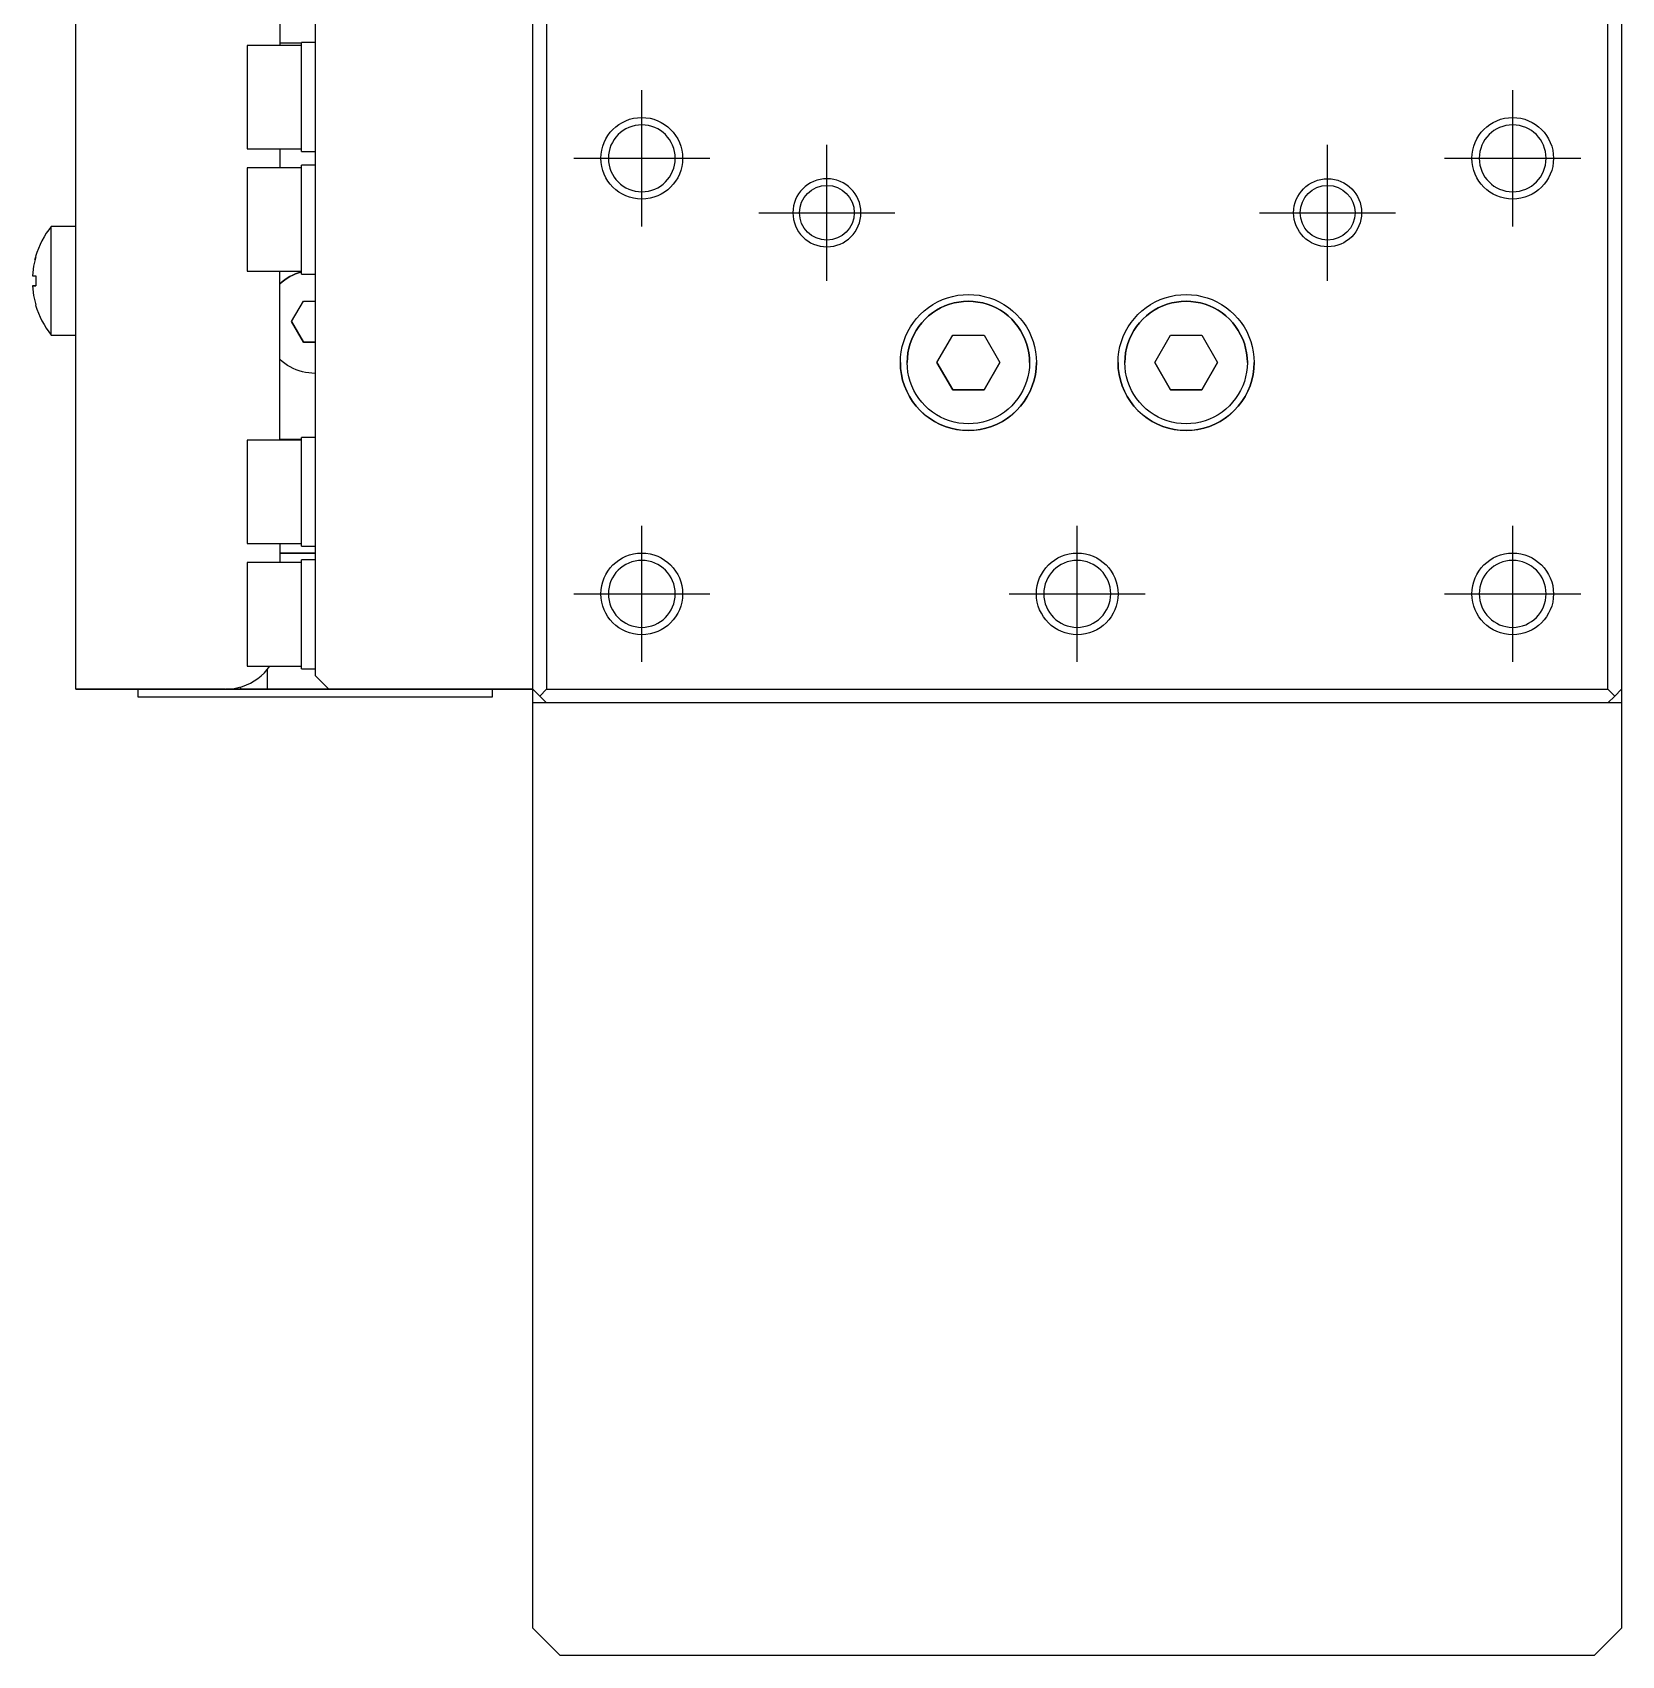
# Model space of a CAD drawing. Extents: x 0 to 701, y -8 to 617.
# Drawn here: x 275.5 to 333.9, y 10 to 69.6 of the extents above; entities that cross this region are included whole.
import ezdxf

# ---------------------------------------------------------------- set-up
doc = ezdxf.new("R2010")
doc.units = 0
doc.header["$LTSCALE"] = 0.5
doc.linetypes.add('CENTER', pattern=[50.8, 31.75, -6.35, 6.35, -6.35])
for name, color, linetype in [('MSM_CENTER', 1, 'CENTER'), ('MSM_CONTINUOUS', 7, 'CONTINUOUS'), ('MSM_NARROW', 5, 'CONTINUOUS')]:
    doc.layers.add(name, color=color, linetype=linetype)

msp = doc.modelspace()

# ---------------------------------------------------------------- linework, layer by layer
at = {"layer": 'MSM_CENTER'}
for p, q in [((297.893841, 62.5), (297.893841, 67.5)), ((329.893841, 62.5), (329.893841, 67.5)), ((295.393841, 65), (300.393841, 65)), ((304.693841, 60.5), (304.693841, 65.5)), ((323.093841, 60.500041), (323.093841, 65.500041)), ((327.393841, 65), (332.393841, 65)), ((302.193841, 63), (307.193841, 63)), ((320.593841, 63.000041), (325.593841, 63.000041)), ((297.893841, 46.5), (297.893841, 51.5)), ((313.893841, 46.5), (313.893841, 51.5)), ((329.893841, 46.5), (329.893841, 51.5)), ((295.393841, 49), (300.393841, 49)), ((311.393841, 49), (316.393841, 49)), ((327.393841, 49), (332.393841, 49))]:
    msp.add_line(p, q, dxfattribs=at)
at = {"layer": 'MSM_CONTINUOUS'}
for p, q in [((293.893841, 11), (293.893841, 106.997674)), ((277.093841, 45.498591), (277.093841, 104.499931)), ((294.393841, 84.497538), (294.393841, 45.497538)), ((333.393841, 45.497538), (333.393841, 84.497538)), ((333.893841, 84.500205), (333.893841, 11)), ((285.893841, 83.997743), (285.893841, 45.997606)), ((284.593841, 75.348016), (284.593841, 69.148016)), ((284.593841, 69.244583), (285.393841, 69.244583)), ((285.393841, 65.248016), (285.393841, 69.248016)), ((285.893841, 69.248016), (285.393841, 69.248016)), ((283.393841, 69.148016), (283.393841, 65.348016)), ((285.393841, 69.148016), (283.393841, 69.148016)), ((283.393841, 65.348016), (285.393841, 65.348016)), ((284.593841, 65.348016), (284.593841, 64.648017)), ((285.393841, 65.248016), (285.893841, 65.248016)), ((283.393841, 64.648017), (283.393841, 60.848017)), ((285.393841, 64.648017), (283.393841, 64.648017)), ((285.393841, 60.748017), (285.393841, 64.748017)), ((285.893841, 64.748017), (285.393841, 64.748017)), ((276.195842, 58.499384), (276.195842, 62.499384)), ((277.093841, 62.499384), (276.195842, 62.499384)), ((275.544286, 61.035925), (275.503982, 60.67936)), ((275.62432, 61.385721), (275.544286, 61.035925)), ((275.595894, 61.28064), (275.62432, 61.38577)), ((275.619697, 61.388), (275.62432, 61.385721)), ((283.393841, 60.848017), (285.393841, 60.848017)), ((284.593841, 54.648017), (284.593841, 60.848017)), ((285.393839, 60.832688), (285.283198, 60.798856)), ((285.283198, 60.798583), (285.393839, 60.832414)), ((275.503982, 60.67936), (275.62432, 60.679263)), ((275.503982, 60.319409), (275.62432, 60.319506)), ((275.503982, 60.319409), (275.624312, 60.319409)), ((275.503982, 60.31936), (275.544286, 59.962795)), ((275.62432, 60.319263), (275.503982, 60.31936)), ((275.503982, 60.31936), (275.624315, 60.31936)), ((275.62432, 60.679263), (275.62432, 60.319263)), ((284.680589, 60.461855), (284.593841, 60.385298)), ((284.593841, 60.385025), (284.680589, 60.461581)), ((284.771836, 60.532989), (284.680589, 60.461855)), ((284.680589, 60.461581), (284.771836, 60.532715)), ((284.867243, 60.598438), (284.771836, 60.532989)), ((284.771836, 60.532715), (284.867243, 60.598164)), ((284.966457, 60.657958), (284.867243, 60.598438)), ((284.867243, 60.598164), (284.966457, 60.657684)), ((285.06911, 60.711329), (284.966457, 60.657958)), ((284.966457, 60.657684), (285.06911, 60.711055)), ((285.174821, 60.758353), (285.06911, 60.711329)), ((285.06911, 60.711055), (285.174821, 60.75808)), ((285.283198, 60.798856), (285.174821, 60.758353)), ((285.174821, 60.75808), (285.283198, 60.798583)), ((285.393841, 60.748017), (285.893841, 60.748017)), ((275.544286, 59.962795), (275.62432, 59.612998)), ((285.027816, 58.999384), (285.460829, 59.749384)), ((285.460829, 59.749384), (285.893841, 59.749384)), ((308.424414, 59.520107), (308.587636, 59.629164)), ((308.587636, 59.629164), (308.758912, 59.725078)), ((308.758912, 59.725078), (308.937185, 59.807258)), ((308.937185, 59.807258), (309.121356, 59.875198)), ((309.198579, 59.637806), (309.032835, 59.576663)), ((309.032835, 59.576321), (309.198579, 59.637464)), ((309.121356, 59.875198), (309.31029, 59.928478)), ((309.368609, 59.685758), (309.198579, 59.637806)), ((309.198579, 59.637464), (309.368609, 59.685416)), ((309.31029, 59.928478), (309.502822, 59.966769)), ((309.541877, 59.720222), (309.368609, 59.685758)), ((309.368609, 59.685416), (309.541877, 59.71988)), ((309.502822, 59.966769), (309.697765, 59.989837)), ((309.717315, 59.740985), (309.541877, 59.720222)), ((309.541877, 59.71988), (309.717315, 59.740643)), ((309.697765, 59.989837), (309.893916, 59.997538)), ((309.893841, 59.747921), (309.717315, 59.740985)), ((309.717315, 59.740643), (309.893841, 59.747579)), ((310.070381, 59.740984), (309.893841, 59.747921)), ((309.893841, 59.747579), (310.070381, 59.740642)), ((309.893916, 59.997538), (310.090067, 59.989825)), ((310.245832, 59.720217), (310.070381, 59.740984)), ((310.070381, 59.740642), (310.245832, 59.719875)), ((310.090067, 59.989825), (310.285009, 59.966746)), ((310.419113, 59.685748), (310.245832, 59.720217)), ((310.245832, 59.719875), (310.419113, 59.685406)), ((310.285009, 59.966746), (310.477539, 59.928442)), ((310.589155, 59.63779), (310.419113, 59.685748)), ((310.419113, 59.685406), (310.589155, 59.637448)), ((310.477539, 59.928442), (310.666469, 59.875151)), ((310.75491, 59.576637), (310.589155, 59.63779)), ((310.589155, 59.637448), (310.75491, 59.576295)), ((310.666469, 59.875151), (310.850636, 59.807201)), ((310.850636, 59.807201), (311.028904, 59.72501)), ((311.028904, 59.72501), (311.200174, 59.629085)), ((311.200174, 59.629085), (311.363389, 59.520018)), ((316.424414, 59.520107), (316.587636, 59.629164)), ((316.587636, 59.629164), (316.758912, 59.725078)), ((316.758912, 59.725078), (316.937185, 59.807258)), ((316.937185, 59.807258), (317.121356, 59.875198)), ((317.198579, 59.637806), (317.032835, 59.576663)), ((317.032835, 59.576321), (317.198579, 59.637464)), ((317.121356, 59.875198), (317.31029, 59.928478)), ((317.368609, 59.685758), (317.198579, 59.637806)), ((317.198579, 59.637464), (317.368609, 59.685416)), ((317.31029, 59.928478), (317.502822, 59.966769)), ((317.541877, 59.720222), (317.368609, 59.685758)), ((317.368609, 59.685416), (317.541877, 59.71988)), ((317.502822, 59.966769), (317.697765, 59.989837)), ((317.717315, 59.740985), (317.541877, 59.720222)), ((317.541877, 59.71988), (317.717315, 59.740643)), ((317.697765, 59.989837), (317.893916, 59.997538)), ((317.893841, 59.747921), (317.717315, 59.740985)), ((317.717315, 59.740643), (317.893841, 59.747579)), ((318.070381, 59.740984), (317.893841, 59.747921)), ((317.893841, 59.747579), (318.070381, 59.740642)), ((317.893916, 59.997538), (318.090067, 59.989825)), ((318.245832, 59.720217), (318.070381, 59.740984)), ((318.070381, 59.740642), (318.245832, 59.719875)), ((318.090067, 59.989825), (318.285009, 59.966746)), ((318.419113, 59.685748), (318.245832, 59.720217)), ((318.245832, 59.719875), (318.419113, 59.685406)), ((318.285009, 59.966746), (318.477539, 59.928442)), ((318.589155, 59.63779), (318.419113, 59.685748)), ((318.419113, 59.685406), (318.589155, 59.637448)), ((318.477539, 59.928442), (318.666469, 59.875151)), ((318.75491, 59.576637), (318.589155, 59.63779)), ((318.589155, 59.637448), (318.75491, 59.576295)), ((318.666469, 59.875151), (318.850636, 59.807201)), ((318.850636, 59.807201), (319.028904, 59.72501)), ((319.028904, 59.72501), (319.200174, 59.629085)), ((319.200174, 59.629085), (319.363389, 59.520018)), ((275.619697, 59.610768), (275.62432, 59.613047)), ((275.62432, 59.612998), (275.619697, 59.610768)), ((307.871316, 58.967025), (307.992848, 59.121184)), ((307.992848, 59.121184), (308.126101, 59.265331)), ((308.126101, 59.265331), (308.270252, 59.39858)), ((308.302899, 59.088959), (308.182976, 58.959235)), ((308.182976, 58.958894), (308.302899, 59.088617)), ((308.270252, 59.39858), (308.424414, 59.520107)), ((308.432629, 59.208874), (308.302899, 59.088959)), ((308.302899, 59.088617), (308.432629, 59.208532)), ((308.571368, 59.318241), (308.432629, 59.208874)), ((308.432629, 59.208532), (308.571368, 59.317899)), ((308.71826, 59.416386), (308.571368, 59.318241)), ((308.571368, 59.317899), (308.71826, 59.416044)), ((308.872399, 59.502704), (308.71826, 59.416386)), ((308.71826, 59.416044), (308.872399, 59.502362)), ((309.032835, 59.576663), (308.872399, 59.502704)), ((308.872399, 59.502362), (309.032835, 59.576321)), ((310.915356, 59.502667), (310.75491, 59.576637)), ((310.75491, 59.576295), (310.915356, 59.502325)), ((311.069503, 59.416336), (310.915356, 59.502667)), ((310.915356, 59.502325), (311.069503, 59.415994)), ((311.216402, 59.318177), (311.069503, 59.416336)), ((311.069503, 59.415994), (311.216402, 59.317835)), ((311.355146, 59.208795), (311.216402, 59.318177)), ((311.216402, 59.317835), (311.355145, 59.208453)), ((311.355145, 59.208453), (311.484879, 59.088521)), ((311.484879, 59.088863), (311.355146, 59.208795)), ((311.363389, 59.520018), (311.517544, 59.398482)), ((311.604803, 58.959122), (311.484879, 59.088863)), ((311.484879, 59.088521), (311.604803, 58.95878)), ((311.517544, 59.398482), (311.661688, 59.265225)), ((311.661688, 59.265225), (311.794932, 59.121069)), ((311.794932, 59.121069), (311.916454, 58.966904)), ((315.871316, 58.967025), (315.992848, 59.121184)), ((315.992848, 59.121184), (316.126101, 59.265331)), ((316.126101, 59.265331), (316.270252, 59.39858)), ((316.302899, 59.088959), (316.182976, 58.959235)), ((316.182976, 58.958894), (316.302899, 59.088617)), ((316.270252, 59.39858), (316.424414, 59.520107)), ((316.432629, 59.208874), (316.302899, 59.088959)), ((316.302899, 59.088617), (316.432629, 59.208532)), ((316.571368, 59.318241), (316.432629, 59.208874)), ((316.432629, 59.208532), (316.571368, 59.317899)), ((316.71826, 59.416386), (316.571368, 59.318241)), ((316.571368, 59.317899), (316.71826, 59.416044)), ((316.872399, 59.502704), (316.71826, 59.416386)), ((316.71826, 59.416044), (316.872399, 59.502362)), ((317.032835, 59.576663), (316.872399, 59.502704)), ((316.872399, 59.502362), (317.032835, 59.576321)), ((318.915356, 59.502667), (318.75491, 59.576637)), ((318.75491, 59.576295), (318.915356, 59.502325)), ((319.069503, 59.416336), (318.915356, 59.502667)), ((318.915356, 59.502325), (319.069503, 59.415994)), ((319.216402, 59.318177), (319.069503, 59.416336)), ((319.069503, 59.415994), (319.216402, 59.317835)), ((319.355146, 59.208795), (319.216402, 59.318177)), ((319.216402, 59.317835), (319.355145, 59.208453)), ((319.355145, 59.208453), (319.484879, 59.088521)), ((319.484879, 59.088863), (319.355146, 59.208795)), ((319.363389, 59.520018), (319.517544, 59.398482)), ((319.604803, 58.959122), (319.484879, 59.088863)), ((319.484879, 59.088521), (319.604803, 58.95878)), ((319.517544, 59.398482), (319.661688, 59.265225)), ((319.661688, 59.265225), (319.794932, 59.121069)), ((319.794932, 59.121069), (319.916454, 58.966904)), ((276.195842, 58.499384), (277.093841, 58.499384)), ((285.460829, 58.249384), (285.027816, 58.999384)), ((285.027855, 58.999453), (285.460829, 58.249521)), ((307.516204, 58.270095), (307.584149, 58.454264)), ((307.584149, 58.454264), (307.666335, 58.632534)), ((307.666335, 58.632534), (307.762254, 58.803807)), ((307.762254, 58.803807), (307.871316, 58.967025)), ((307.889119, 58.519484), (307.815151, 58.359052)), ((307.815151, 58.35871), (307.889119, 58.519142)), ((307.975447, 58.673618), (307.889119, 58.519484)), ((307.889119, 58.519142), (307.975447, 58.673276)), ((308.073601, 58.820503), (307.975447, 58.673618)), ((307.975447, 58.673276), (308.073601, 58.820161)), ((308.182976, 58.959235), (308.073601, 58.820503)), ((308.073601, 58.820161), (308.182976, 58.958894)), ((308.739141, 57.497579), (309.316491, 58.497579)), ((309.316491, 58.497579), (310.471191, 58.497579)), ((310.471191, 58.497579), (311.048542, 57.497579)), ((311.714177, 58.820372), (311.604803, 58.959122)), ((311.604803, 58.95878), (311.714177, 58.82003)), ((311.812327, 58.673468), (311.714177, 58.820372)), ((311.714177, 58.82003), (311.812327, 58.673126)), ((311.898649, 58.519315), (311.812327, 58.673468)), ((311.812327, 58.673126), (311.898649, 58.518973)), ((311.972609, 58.358865), (311.898649, 58.519315)), ((311.898649, 58.518973), (311.972609, 58.358523)), ((311.916454, 58.966904), (312.025506, 58.803679)), ((312.025506, 58.803679), (312.121415, 58.6324)), ((312.121415, 58.6324), (312.20359, 58.454125)), ((312.20359, 58.454125), (312.271524, 58.269952)), ((315.516204, 58.270095), (315.584149, 58.454264)), ((315.584149, 58.454264), (315.666335, 58.632534)), ((315.666335, 58.632534), (315.762254, 58.803807)), ((315.762254, 58.803807), (315.871316, 58.967025)), ((315.889119, 58.519484), (315.815151, 58.359052)), ((315.815151, 58.35871), (315.889119, 58.519142)), ((315.975447, 58.673618), (315.889119, 58.519484)), ((315.889119, 58.519142), (315.975447, 58.673276)), ((316.073601, 58.820503), (315.975447, 58.673618)), ((315.975447, 58.673276), (316.073601, 58.820161)), ((316.182976, 58.959235), (316.073601, 58.820503)), ((316.073601, 58.820161), (316.182976, 58.958894)), ((316.739141, 57.497579), (317.316491, 58.497579)), ((317.316491, 58.497579), (318.471191, 58.497579)), ((318.471191, 58.497579), (319.048542, 57.497579)), ((319.714177, 58.820372), (319.604803, 58.959122)), ((319.604803, 58.95878), (319.714177, 58.82003)), ((319.812327, 58.673468), (319.714177, 58.820372)), ((319.714177, 58.82003), (319.812327, 58.673126)), ((319.898649, 58.519315), (319.812327, 58.673468)), ((319.812327, 58.673126), (319.898649, 58.518973)), ((319.972609, 58.358865), (319.898649, 58.519315)), ((319.898649, 58.518973), (319.972609, 58.358523)), ((319.916454, 58.966904), (320.025506, 58.803679)), ((320.025506, 58.803679), (320.121415, 58.6324)), ((320.121415, 58.6324), (320.20359, 58.454125)), ((320.20359, 58.454125), (320.271524, 58.269952)), ((285.460829, 58.249384), (285.460829, 58.249521)), ((285.460829, 58.249521), (285.893841, 58.249521)), ((285.893841, 58.249384), (285.460829, 58.249384)), ((307.401548, 57.693689), (307.424621, 57.888631)), ((307.424621, 57.888631), (307.462919, 58.081162)), ((307.462919, 58.081162), (307.516204, 58.270095)), ((307.671561, 57.850019), (307.650787, 57.674582)), ((307.650787, 57.67424), (307.671561, 57.849677)), ((307.706036, 58.023285), (307.671561, 57.850019)), ((307.671561, 57.849677), (307.706036, 58.022943)), ((307.753997, 58.193312), (307.706036, 58.023285)), ((307.706036, 58.022943), (307.753997, 58.19297)), ((307.815151, 58.359052), (307.753997, 58.193312)), ((307.753997, 58.19297), (307.815151, 58.35871)), ((312.033752, 58.193106), (311.972609, 58.358865)), ((311.972609, 58.358523), (312.033752, 58.192764)), ((312.0817, 58.023061), (312.033752, 58.193106)), ((312.033752, 58.192764), (312.0817, 58.022719)), ((312.116159, 57.849778), (312.0817, 58.023061)), ((312.0817, 58.022719), (312.116159, 57.849436)), ((312.136915, 57.674326), (312.116159, 57.849778)), ((312.116159, 57.849436), (312.136915, 57.673984)), ((312.271524, 58.269952), (312.324798, 58.081016)), ((312.324798, 58.081016), (312.363084, 57.888483)), ((312.363084, 57.888483), (312.386146, 57.693539)), ((315.401548, 57.693689), (315.424621, 57.888631)), ((315.424621, 57.888631), (315.462919, 58.081162)), ((315.462919, 58.081162), (315.516204, 58.270095)), ((315.671561, 57.850019), (315.650787, 57.674582)), ((315.650787, 57.67424), (315.671561, 57.849677)), ((315.706036, 58.023285), (315.671561, 57.850019)), ((315.671561, 57.849677), (315.706036, 58.022943)), ((315.753997, 58.193312), (315.706036, 58.023285)), ((315.706036, 58.022943), (315.753997, 58.19297)), ((315.815151, 58.359052), (315.753997, 58.193312)), ((315.753997, 58.19297), (315.815151, 58.35871)), ((320.033752, 58.193106), (319.972609, 58.358865)), ((319.972609, 58.358523), (320.033752, 58.192764)), ((320.0817, 58.023061), (320.033752, 58.193106)), ((320.033752, 58.192764), (320.0817, 58.022719)), ((320.116159, 57.849778), (320.0817, 58.023061)), ((320.0817, 58.022719), (320.116159, 57.849436)), ((320.136915, 57.674326), (320.116159, 57.849778)), ((320.116159, 57.849436), (320.136915, 57.673984)), ((320.271524, 58.269952), (320.324798, 58.081016)), ((320.324798, 58.081016), (320.363084, 57.888483)), ((320.363084, 57.888483), (320.386146, 57.693539)), ((284.683355, 57.534897), (284.593841, 57.613744)), ((284.777641, 57.461823), (284.683355, 57.534897)), ((284.876326, 57.394809), (284.777641, 57.461823)), ((284.979022, 57.33412), (284.876326, 57.394809)), ((285.085323, 57.279995), (284.979022, 57.33412)), ((285.194812, 57.232648), (285.085323, 57.279995)), ((307.393841, 57.497538), (307.401548, 57.693689)), ((307.393841, 57.497921), (307.403354, 57.280036)), ((307.403354, 57.279653), (307.393841, 57.497538)), ((307.403354, 57.280036), (307.43182, 57.063809)), ((307.43182, 57.063426), (307.403354, 57.279653)), ((307.650787, 57.674582), (307.643841, 57.498056)), ((307.643841, 57.497714), (307.650787, 57.67424)), ((307.643841, 57.498056), (307.643841, 57.497714)), ((307.650766, 57.321181), (307.643841, 57.497714)), ((307.671521, 57.145735), (307.650766, 57.321181)), ((309.316491, 56.497579), (308.739141, 57.497579)), ((308.739184, 57.497654), (309.316491, 56.497729)), ((310.471191, 56.497729), (311.048498, 57.497654)), ((311.048542, 57.497579), (310.471191, 56.497579)), ((312.136894, 57.320911), (312.116119, 57.145468)), ((312.143841, 57.497444), (312.136894, 57.320911)), ((312.143841, 57.497786), (312.136915, 57.674326)), ((312.136915, 57.673984), (312.143841, 57.497444)), ((312.143841, 57.497444), (312.143841, 57.497786)), ((312.355836, 57.063661), (312.384315, 57.279886)), ((312.384315, 57.279503), (312.355836, 57.063278)), ((312.384315, 57.279886), (312.393841, 57.497771)), ((312.393841, 57.497388), (312.384315, 57.279503)), ((312.386146, 57.693539), (312.393841, 57.497388)), ((315.393841, 57.497538), (315.401548, 57.693689)), ((315.393841, 57.497921), (315.403354, 57.280036)), ((315.403354, 57.279653), (315.393841, 57.497538)), ((315.403354, 57.280036), (315.43182, 57.063809)), ((315.43182, 57.063426), (315.403354, 57.279653)), ((315.650787, 57.674582), (315.643841, 57.498056)), ((315.643841, 57.497714), (315.650787, 57.67424)), ((315.643841, 57.498056), (315.643841, 57.497714)), ((315.650766, 57.321181), (315.643841, 57.497714)), ((315.671521, 57.145735), (315.650766, 57.321181)), ((317.316491, 56.497579), (316.739141, 57.497579)), ((316.739184, 57.497654), (317.316491, 56.497729)), ((318.471191, 56.497729), (319.048498, 57.497654)), ((319.048542, 57.497579), (318.471191, 56.497579)), ((320.136894, 57.320911), (320.116119, 57.145468)), ((320.143841, 57.497444), (320.136894, 57.320911)), ((320.143841, 57.497786), (320.136915, 57.674326)), ((320.136915, 57.673984), (320.143841, 57.497444)), ((320.143841, 57.497444), (320.143841, 57.497786)), ((320.355836, 57.063661), (320.384315, 57.279886)), ((320.384315, 57.279503), (320.355836, 57.063278)), ((320.384315, 57.279886), (320.393841, 57.497771)), ((320.393841, 57.497388), (320.384315, 57.279503)), ((320.386146, 57.693539), (320.393841, 57.497388)), ((285.307056, 57.192264), (285.194812, 57.232648)), ((285.421614, 57.159004), (285.307056, 57.192264)), ((285.538032, 57.132998), (285.421614, 57.159004)), ((285.655853, 57.114348), (285.538032, 57.132998)), ((285.774612, 57.103129), (285.655853, 57.114348)), ((285.893841, 57.099384), (285.774612, 57.103129)), ((307.43182, 57.063809), (307.479023, 56.850885)), ((307.479023, 56.850502), (307.43182, 57.063426)), ((307.479023, 56.850885), (307.544604, 56.642886)), ((307.544604, 56.642503), (307.479023, 56.850502)), ((307.544604, 56.642886), (307.628063, 56.441394)), ((307.628063, 56.441011), (307.544604, 56.642503)), ((307.705977, 56.972458), (307.671521, 57.145735)), ((307.753922, 56.802419), (307.705977, 56.972458)), ((307.81506, 56.636666), (307.753922, 56.802419)), ((312.033676, 56.802162), (311.972518, 56.636416)), ((312.081642, 56.972195), (312.033676, 56.802162)), ((312.116119, 57.145468), (312.081642, 56.972195)), ((312.159556, 56.441258), (312.243027, 56.642745)), ((312.243027, 56.642362), (312.159556, 56.440875)), ((312.243027, 56.642745), (312.30862, 56.85074)), ((312.30862, 56.850357), (312.243027, 56.642362)), ((312.30862, 56.85074), (312.355836, 57.063661)), ((312.355836, 57.063278), (312.30862, 56.850357)), ((315.43182, 57.063809), (315.479023, 56.850885)), ((315.479023, 56.850502), (315.43182, 57.063426)), ((315.479023, 56.850885), (315.544604, 56.642886)), ((315.544604, 56.642503), (315.479023, 56.850502)), ((315.544604, 56.642886), (315.628063, 56.441394)), ((315.628063, 56.441011), (315.544604, 56.642503)), ((315.705977, 56.972458), (315.671521, 57.145735)), ((315.753922, 56.802419), (315.705977, 56.972458)), ((315.81506, 56.636666), (315.753922, 56.802419)), ((320.033676, 56.802162), (319.972518, 56.636416)), ((320.081642, 56.972195), (320.033676, 56.802162)), ((320.116119, 57.145468), (320.081642, 56.972195)), ((320.159556, 56.441258), (320.243027, 56.642745)), ((320.243027, 56.642362), (320.159556, 56.440875)), ((320.243027, 56.642745), (320.30862, 56.85074)), ((320.30862, 56.850357), (320.243027, 56.642362)), ((320.30862, 56.85074), (320.355836, 57.063661)), ((320.355836, 57.063278), (320.30862, 56.850357)), ((307.628063, 56.441394), (307.728765, 56.247943)), ((307.728765, 56.24756), (307.628063, 56.441011)), ((307.728765, 56.247943), (307.845944, 56.064004)), ((307.845944, 56.063621), (307.728765, 56.24756)), ((307.889015, 56.476221), (307.81506, 56.636666)), ((307.845944, 56.064004), (307.978709, 55.890977)), ((307.978709, 55.890594), (307.845944, 56.063621)), ((307.97533, 56.322072), (307.889015, 56.476221)), ((308.073473, 56.175171), (307.97533, 56.322072)), ((308.18284, 56.036424), (308.073473, 56.175171)), ((309.316491, 56.497579), (309.316491, 56.497729)), ((309.316491, 56.497729), (310.471191, 56.497729)), ((310.471191, 56.497579), (309.316491, 56.497579)), ((310.471191, 56.497579), (310.471191, 56.497729)), ((311.71405, 56.174953), (311.604667, 56.036218)), ((311.812211, 56.321842), (311.71405, 56.174953)), ((311.808877, 55.890862), (311.941652, 56.063881)), ((311.941652, 56.063498), (311.808877, 55.890479)), ((311.898544, 56.47598), (311.812211, 56.321842)), ((311.972518, 56.636416), (311.898544, 56.47598)), ((311.941652, 56.063881), (312.058842, 56.247812)), ((312.058842, 56.247429), (311.941652, 56.063498)), ((312.058842, 56.247812), (312.159556, 56.441258)), ((312.159556, 56.440875), (312.058842, 56.247429)), ((315.628063, 56.441394), (315.728765, 56.247943)), ((315.728765, 56.24756), (315.628063, 56.441011)), ((315.728765, 56.247943), (315.845944, 56.064004)), ((315.845944, 56.063621), (315.728765, 56.24756)), ((315.889015, 56.476221), (315.81506, 56.636666)), ((315.845944, 56.064004), (315.978709, 55.890977)), ((315.978709, 55.890594), (315.845944, 56.063621)), ((315.97533, 56.322072), (315.889015, 56.476221)), ((316.073473, 56.175171), (315.97533, 56.322072)), ((316.18284, 56.036424), (316.073473, 56.175171)), ((317.316491, 56.497579), (317.316491, 56.497729)), ((317.316491, 56.497729), (318.471191, 56.497729)), ((318.471191, 56.497579), (317.316491, 56.497579)), ((318.471191, 56.497579), (318.471191, 56.497729)), ((319.71405, 56.174953), (319.604667, 56.036218)), ((319.812211, 56.321842), (319.71405, 56.174953)), ((319.808877, 55.890862), (319.941652, 56.063881)), ((319.941652, 56.063498), (319.808877, 55.890479)), ((319.898544, 56.47598), (319.812211, 56.321842)), ((319.972518, 56.636416), (319.898544, 56.47598)), ((319.941652, 56.063881), (320.058842, 56.247812)), ((320.058842, 56.247429), (319.941652, 56.063498)), ((320.058842, 56.247812), (320.159556, 56.441258)), ((320.159556, 56.440875), (320.058842, 56.247429)), ((307.978709, 55.890977), (308.126048, 55.73018)), ((308.126048, 55.729797), (307.978709, 55.890594)), ((308.126048, 55.73018), (308.28684, 55.582837)), ((308.28684, 55.582454), (308.126048, 55.729797)), ((308.302755, 55.906684), (308.18284, 56.036424)), ((308.28684, 55.582837), (308.459862, 55.450067)), ((308.459862, 55.449684), (308.28684, 55.582454)), ((308.43248, 55.786753), (308.302755, 55.906684)), ((308.571215, 55.67737), (308.43248, 55.786753)), ((308.459862, 55.450067), (308.643798, 55.332882)), ((308.643798, 55.332499), (308.459862, 55.449684)), ((308.718104, 55.579209), (308.571215, 55.67737)), ((308.872242, 55.492876), (308.718104, 55.579209)), ((309.032678, 55.418902), (308.872242, 55.492876)), ((310.915199, 55.492753), (310.754754, 55.418798)), ((311.069348, 55.579068), (310.915199, 55.492753)), ((311.216248, 55.677211), (311.069348, 55.579068)), ((311.143754, 55.332807), (311.327697, 55.449981)), ((311.327697, 55.449598), (311.143754, 55.332424)), ((311.354996, 55.786578), (311.216248, 55.677211)), ((311.327697, 55.449981), (311.500727, 55.58274)), ((311.500727, 55.582357), (311.327697, 55.449598)), ((311.484736, 55.906493), (311.354996, 55.786578)), ((311.604667, 56.036218), (311.484736, 55.906493)), ((311.500727, 55.58274), (311.661528, 55.730074)), ((311.661528, 55.729691), (311.500727, 55.582357)), ((311.661528, 55.730074), (311.808877, 55.890862)), ((311.808877, 55.890479), (311.661528, 55.729691)), ((315.978709, 55.890977), (316.126048, 55.73018)), ((316.126048, 55.729797), (315.978709, 55.890594)), ((316.126048, 55.73018), (316.28684, 55.582837)), ((316.28684, 55.582454), (316.126048, 55.729797)), ((316.302755, 55.906684), (316.18284, 56.036424)), ((316.28684, 55.582837), (316.459862, 55.450067)), ((316.459862, 55.449684), (316.28684, 55.582454)), ((316.43248, 55.786753), (316.302755, 55.906684)), ((316.571215, 55.67737), (316.43248, 55.786753)), ((316.459862, 55.450067), (316.643798, 55.332882)), ((316.643798, 55.332499), (316.459862, 55.449684)), ((316.718104, 55.579209), (316.571215, 55.67737)), ((316.872242, 55.492876), (316.718104, 55.579209)), ((317.032678, 55.418902), (316.872242, 55.492876)), ((318.915199, 55.492753), (318.754754, 55.418798)), ((319.069348, 55.579068), (318.915199, 55.492753)), ((319.216248, 55.677211), (319.069348, 55.579068)), ((319.143754, 55.332807), (319.327697, 55.449981)), ((319.327697, 55.449598), (319.143754, 55.332424)), ((319.354996, 55.786578), (319.216248, 55.677211)), ((319.327697, 55.449981), (319.500727, 55.58274)), ((319.500727, 55.582357), (319.327697, 55.449598)), ((319.484736, 55.906493), (319.354996, 55.786578)), ((319.604667, 56.036218), (319.484736, 55.906493)), ((319.500727, 55.58274), (319.661528, 55.730074)), ((319.661528, 55.729691), (319.500727, 55.582357)), ((319.661528, 55.730074), (319.808877, 55.890862)), ((319.808877, 55.890479), (319.661528, 55.729691)), ((308.643798, 55.332882), (308.837246, 55.232174)), ((308.837246, 55.231791), (308.643798, 55.332499)), ((308.837246, 55.232174), (309.038736, 55.148709)), ((309.038736, 55.148326), (308.837246, 55.231791)), ((309.198424, 55.357744), (309.032678, 55.418902)), ((309.038736, 55.148709), (309.246733, 55.083122)), ((309.246733, 55.082739), (309.038736, 55.148326)), ((309.368458, 55.309778), (309.198424, 55.357744)), ((309.246733, 55.083122), (309.459655, 55.035913)), ((309.459655, 55.03553), (309.246733, 55.082739)), ((309.54173, 55.275301), (309.368458, 55.309778)), ((309.459655, 55.035913), (309.675881, 55.00744)), ((309.675881, 55.007057), (309.459655, 55.03553)), ((309.717173, 55.254525), (309.54173, 55.275301)), ((309.675881, 55.00744), (309.893766, 54.997921)), ((309.893766, 54.997538), (309.675881, 55.007057)), ((309.893706, 55.247579), (309.717173, 55.254525)), ((310.070239, 55.254504), (309.893706, 55.247579)), ((309.893766, 54.997921), (310.111651, 55.007427)), ((310.111651, 55.007044), (309.893766, 54.997538)), ((310.245685, 55.275259), (310.070239, 55.254504)), ((310.111651, 55.007427), (310.327879, 55.035887)), ((310.327879, 55.035504), (310.111651, 55.007044)), ((310.418962, 55.309715), (310.245685, 55.275259)), ((310.327879, 55.035887), (310.540804, 55.083084)), ((310.540804, 55.082701), (310.327879, 55.035504)), ((310.589001, 55.35766), (310.418962, 55.309715)), ((310.540804, 55.083084), (310.748805, 55.148658)), ((310.748805, 55.148275), (310.540804, 55.082701)), ((310.754754, 55.418798), (310.589001, 55.35766)), ((310.748805, 55.148658), (310.9503, 55.232111)), ((310.9503, 55.231728), (310.748805, 55.148275)), ((310.9503, 55.232111), (311.143754, 55.332807)), ((311.143754, 55.332424), (310.9503, 55.231728)), ((316.643798, 55.332882), (316.837246, 55.232174)), ((316.837246, 55.231791), (316.643798, 55.332499)), ((316.837246, 55.232174), (317.038736, 55.148709)), ((317.038736, 55.148326), (316.837246, 55.231791)), ((317.198424, 55.357744), (317.032678, 55.418902)), ((317.038736, 55.148709), (317.246733, 55.083122)), ((317.246733, 55.082739), (317.038736, 55.148326)), ((317.368458, 55.309778), (317.198424, 55.357744)), ((317.246733, 55.083122), (317.459655, 55.035913)), ((317.459655, 55.03553), (317.246733, 55.082739)), ((317.54173, 55.275301), (317.368458, 55.309778)), ((317.459655, 55.035913), (317.675881, 55.00744)), ((317.675881, 55.007057), (317.459655, 55.03553)), ((317.717173, 55.254525), (317.54173, 55.275301)), ((317.675881, 55.00744), (317.893766, 54.997921)), ((317.893766, 54.997538), (317.675881, 55.007057)), ((317.893706, 55.247579), (317.717173, 55.254525)), ((318.070239, 55.254504), (317.893706, 55.247579)), ((317.893766, 54.997921), (318.111651, 55.007427)), ((318.111651, 55.007044), (317.893766, 54.997538)), ((318.245685, 55.275259), (318.070239, 55.254504)), ((318.111651, 55.007427), (318.327879, 55.035887)), ((318.327879, 55.035504), (318.111651, 55.007044)), ((318.418962, 55.309715), (318.245685, 55.275259)), ((318.327879, 55.035887), (318.540804, 55.083084)), ((318.540804, 55.082701), (318.327879, 55.035504)), ((318.589001, 55.35766), (318.418962, 55.309715)), ((318.540804, 55.083084), (318.748805, 55.148658)), ((318.748805, 55.148275), (318.540804, 55.082701)), ((318.754754, 55.418798), (318.589001, 55.35766)), ((318.748805, 55.148658), (318.9503, 55.232111)), ((318.9503, 55.231728), (318.748805, 55.148275)), ((318.9503, 55.232111), (319.143754, 55.332807)), ((319.143754, 55.332424), (318.9503, 55.231728)), ((283.393841, 54.648017), (283.393841, 50.848017)), ((285.393841, 54.648017), (283.393841, 54.648017)), ((285.393841, 54.664658), (284.593841, 54.664658)), ((285.393841, 54.6646), (284.593841, 54.6646)), ((285.393841, 54.664583), (284.593841, 54.664583)), ((285.393841, 50.748017), (285.393841, 54.748017)), ((285.893841, 54.748017), (285.393841, 54.748017)), ((283.393841, 50.848017), (285.393841, 50.848017)), ((284.593841, 50.848017), (284.593841, 50.148017)), ((285.393841, 50.748017), (285.893841, 50.748017)), ((283.393841, 50.148017), (283.393841, 46.348017)), ((285.393841, 50.148017), (283.393841, 50.148017)), ((284.593841, 50.499658), (285.893841, 50.499658)), ((285.893841, 50.499316), (284.593841, 50.499316)), ((285.393841, 46.248017), (285.393841, 50.248017)), ((285.893841, 50.248017), (285.393841, 50.248017)), ((283.393841, 46.348017), (285.393841, 46.348017)), ((283.786029, 45.892598), (283.910287, 45.992781)), ((283.910287, 45.992781), (284.026161, 46.102554)), ((284.026161, 46.102554), (284.132911, 46.221218)), ((284.132911, 46.221218), (284.229859, 46.348017)), ((284.143841, 45.498564), (284.143841, 46.234505)), ((285.393841, 46.248017), (285.893841, 46.248017)), ((285.893841, 45.997606), (286.393841, 45.497606)), ((277.093841, 45.5), (293.893841, 45.5)), ((277.09754, 45.498578), (277.093841, 45.498591)), ((277.108615, 45.498565), (277.09754, 45.498578)), ((277.126997, 45.498553), (277.108615, 45.498565)), ((277.152573, 45.49854), (277.126997, 45.498553)), ((277.185186, 45.498528), (277.152573, 45.49854)), ((277.224633, 45.498517), (277.185186, 45.498528)), ((277.270673, 45.498505), (277.224633, 45.498517)), ((277.323021, 45.498495), (277.270673, 45.498505)), ((277.381354, 45.498485), (277.323021, 45.498495)), ((277.445313, 45.498475), (277.381354, 45.498485)), ((277.514503, 45.498466), (277.445313, 45.498475)), ((277.588499, 45.498458), (277.514503, 45.498466)), ((277.666843, 45.498451), (277.588499, 45.498458)), ((277.749053, 45.498445), (277.666843, 45.498451)), ((277.834621, 45.498439), (277.749053, 45.498445)), ((277.923021, 45.498435), (277.834621, 45.498439)), ((278.013707, 45.498432), (277.923021, 45.498435)), ((278.10612, 45.498429), (278.013707, 45.498432)), ((278.19969, 45.498428), (278.10612, 45.498429)), ((278.293841, 45.498427), (278.19969, 45.498428)), ((282.593841, 45.498427), (278.293841, 45.498427)), ((279.393841, 45.199658), (279.393841, 45.498427)), ((282.593841, 45.498427), (282.753329, 45.504796)), ((283.143841, 45.498577), (282.618373, 45.498577)), ((282.753329, 45.504796), (282.9118, 45.523863)), ((282.9118, 45.523863), (283.068247, 45.555507)), ((283.068247, 45.555507), (283.221671, 45.599525)), ((283.143841, 45.575539), (283.143841, 45.498564)), ((284.143841, 45.498564), (283.143841, 45.498564)), ((283.221671, 45.599525), (283.371097, 45.655638)), ((283.371097, 45.655638), (283.515573, 45.723487)), ((283.515573, 45.723487), (283.654178, 45.802642)), ((283.654178, 45.802642), (283.786029, 45.892598)), ((286.392131, 45.499316), (284.143841, 45.499316)), ((293.893841, 45.497606), (286.393841, 45.497606)), ((292.393841, 45.497606), (292.393841, 45.199658)), ((294.143841, 45.247572), (293.893841, 45.497606)), ((294.143841, 45.247572), (294.393841, 45.497538)), ((294.393841, 45.497538), (333.393841, 45.497538)), ((333.393841, 45.497538), (333.643841, 45.247572)), ((333.893841, 45.497606), (333.643841, 45.247572)), ((292.393841, 45.199658), (279.393841, 45.199658)), ((294.391174, 45.000274), (293.893841, 45.000274)), ((333.893841, 45), (293.893841, 45)), ((294.393841, 44.997606), (294.143841, 45.247572)), ((333.393841, 44.997606), (294.393841, 44.997606)), ((333.643841, 45.247572), (333.393841, 44.997606)), ((333.893841, 45.000274), (333.396509, 45.000274)), ((293.893841, 11), (294.893841, 10)), ((332.893841, 10), (333.893841, 11)), ((332.893841, 10), (294.893841, 10))]:
    msp.add_line(p, q, dxfattribs=at)
at = {"layer": 'MSM_CONTINUOUS', "extrusion": (0, 0, -1)}
for centre in [(-297.893841, 65), (-329.893841, 65), (-297.893841, 49), (-313.893841, 49), (-329.893841, 49)]:
    msp.add_circle(centre, 1.2295, dxfattribs=at)
at = {"layer": 'MSM_CONTINUOUS'}
for centre in [(304.693841, 63), (323.093841, 63.000041)]:
    msp.add_circle(centre, 1.0065, dxfattribs=at)
for start, end in [(141.317813, 163.877467), (196.122533, 218.682187)]:
    msp.add_arc((278.693841, 60.499384), 3.2, start, end, dxfattribs=at)
at = {"layer": 'MSM_NARROW'}
for centre, radius in [((297.893841, 65), 1.5), ((329.893841, 65), 1.5), ((323.093841, 63.000041), 1.25), ((297.893841, 49), 1.5), ((313.893841, 49), 1.5), ((329.893841, 49), 1.5)]:
    msp.add_circle(centre, radius, dxfattribs=at)
at = {"layer": 'MSM_NARROW', "extrusion": (0, 0, -1)}
msp.add_circle((-304.693841, 63), 1.25, dxfattribs=at)

doc.saveas('drawing.dxf')
